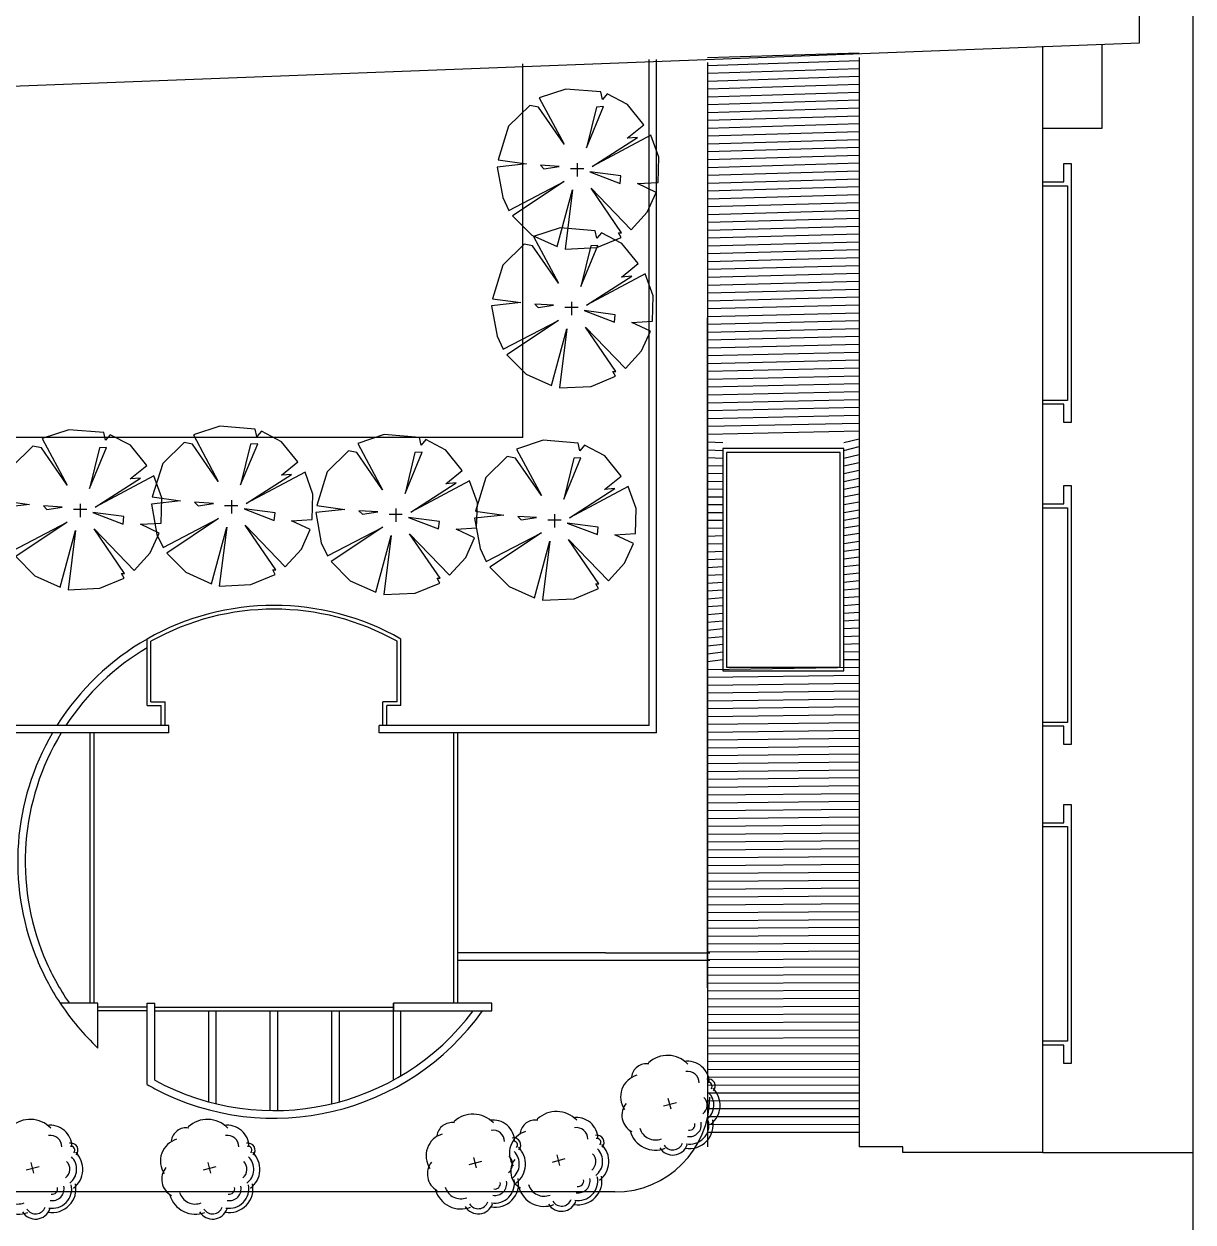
# Model space of a CAD drawing. Extents: x 225694 to 1397201, y -46174 to 794826.
# Drawn here: x 672849 to 709881, y 550020 to 587966 of the extents above; entities that cross this region are included whole.
import ezdxf

# ---------------------------------------------------------------- set-up
doc = ezdxf.new("R2010")
doc.units = 0
doc.header["$LTSCALE"] = 0.5
doc.header["$MEASUREMENT"] = 0
for name, color, linetype in [('08-树', 73, 'Continuous'), ('DL', 2, 'Continuous'), ('VIS', 9, 'Continuous'), ('WIN', 4, 'Continuous'), ('树', 124, 'Continuous'), ('路', 40, 'Continuous')]:
    doc.layers.add(name, color=color, linetype=linetype)

# ---------------------------------------------------------------- blocks, each defined once
blk = doc.blocks.new('桂花')
at = {"layer": '08-树', "linetype": 'ByBlock'}
for p, q in [((0, 0), (-316.362299966815, -0.4076127760126838)), ((-149.0060604214668, -186.9465072154999), (-149.4984583139449, 195.220464288439))]:
    blk.add_line(p, q, dxfattribs=at)
for centre, radius, start, end in [((-367.0611119180976, 1209.757897574455), 204.1216179958235, 31.93740315200973, 177.2864607733007), ((79.2008694246324, 732.2240327842519), 688.1709901834264, 22.68420261794451, 120.5813927694716), ((-611.6496882542997, 656.495807589592), 625.5605066664695, 75.25333079559199, 173.8892588949253), ((-367.0611119180976, 1209.757897574455), 110.3875219606684, 31.93740315200973, 177.2864607733007), ((79.2008694246324, 732.2240327842519), 509.2916722787301, 22.68420261794451, 120.5813927694716), ((79.2008694246324, 732.2240327842519), 313.8299231961281, 22.68420261794451, 120.5813927694716), ((573.7624242335587, 394.7177301831543), 687.4305518152618, 335.0514488567374, 87.04817699742848), ((-742.7348157048255, 92.94799705222249), 815.1242344299916, 118.8409377158755, 207.9924865237155), ((-611.6496882542997, 656.495807589592), 331.7840401786329, 75.25333079559199, 173.8892588949253), ((573.7624242335587, 394.7177301831543), 343.5165014671117, 335.0514488567374, 87.04817699742848), ((573.7624242335587, 394.7177301831543), 565.1816414891315, 335.0514488567374, 87.04817699742848), ((573.7624242335587, 394.7177301831543), 158.0310236588289, 335.0514488567374, 87.04817699742848), ((867.6290211126179, -183.1415743030593), 294.1189658487376, 286.7742034984123, 55.27854393165255), ((867.6290211126179, -183.1415743030593), 443.4853105958114, 286.7742034984123, 55.27854393165255), ((-1030.568343235558, -464.908974225822), 436.8215813354649, 155.3762929480579, 247.6371806816713), ((286.6005515188008, -545.2127997882708), 475.2316819009972, 271.8980861382924, 6.290952122889609), ((286.6005515188008, -545.2127997882708), 769.0616111123394, 271.8980861382924, 6.290952122889609), ((-551.8929319918243, -692.0422300122664), 651.9717283413304, 181.4393796203018, 289.2261733863383), ((-59.40016065091186, -897.4099740229576), 542.5514063120647, 216.0983444395884, 316.3438707774124)]:
    blk.add_arc(centre, radius, start, end, dxfattribs=at)
blk = doc.blocks.new('GUIHUA')
at = {"layer": '树', "linetype": 'ByBlock', "xscale": 1.0944, "yscale": 1.0944, "zscale": 1.0944}
blk.add_blockref('桂花', (169.1119032138959, -7.853035176754929), dxfattribs=at)
blk = doc.blocks.new('棕榈')
at = {"layer": '树', "color": 64, "linetype": 'Continuous'}
for p, q in [((-172.0380634261528, 1067.073194705816), (-553.1685424011375, 939.9776280907172)), ((336.1359085405129, 1024.708005834123), (-172.0380634261528, 1067.073194705816)), ((-553.1685424011375, 939.9776280907172), (-195.8587183620839, 270.0780790570716)), ((359.956563476444, 916.1472093504053), (336.1359085405129, 1024.708005834123)), ((426.1250494096166, 995.5819384848219), (359.956563476444, 916.1472093504053)), ((717.2663875154976, 842.0081288249276), (426.1250494096166, 995.5819384848219)), ((-688.1522537047713, 831.4168316070281), (-995.1740284346597, 529.5648608961928)), ((-566.4022395877546, 807.5864128666872), (-688.1522537047713, 831.4168316070281)), ((-195.8587183620839, 270.0780790570716), (-566.4022395877546, 807.5864128666872)), ((127.0434929917392, 219.7694172719275), (373.1902606630902, 812.8820614756478)), ((269.9674226073839, 807.5864128666872), (127.0434929917392, 219.7694172719275)), ((373.1902606630902, 812.8820614756478), (269.9674226073839, 807.5864128666872)), ((952.8261974375346, 550.7474553320353), (717.2663875154976, 842.0081288249276)), ((-995.1740284346597, 529.5648608961928), (-1146.038176362228, 45.01301317618345)), ((714.6196480781655, 357.4562811049182), (952.8261974375346, 550.7474553320353)), ((1056.04903549327, 402.4692942811234), (209.0924155487883, -50.30866178512224)), ((209.0924155487883, -50.30866178512224), (862.8370565684309, 370.6954026273306)), ((862.8370565684309, 370.6954026273306), (714.6196480781655, 357.4562811049182)), ((1169.858831298319, 84.73037774340628), (1056.04903549327, 402.4692942811234)), ((-1146.038176362228, 45.01301317618345), (-738.4403030139802, -10.59129721792124)), ((0, -192.0762816722199), (0, 0)), ((1159.27187354902, -278.0215519704725), (1169.858831298319, 84.73037774340628)), ((-738.4403030139802, -10.59129721792124), (-1159.271873548845, -58.25213469857408)), ((-1159.271873548845, -58.25213469857408), (-1079.869690429099, -495.1431449379088)), ((-537.2881057771738, -31.77389165376371), (-487.0000564679649, -82.08255343890778)), ((-264.6739437325305, -47.66083748065284), (-537.2881057771738, -31.77389165376371)), ((-487.0000564679649, -82.08255343890778), (-264.6739437325305, -47.66083748065284)), ((88.20806569360138, -83.51548518850177), (-103.2228380556771, -83.51548518850177)), ((177.3315423009481, -127.0955666150694), (611.3968100224592, -293.9084977973835)), ((624.6305072091054, -185.3477013136653), (177.3315423009481, -127.0955666150694)), ((-989.8805495599954, -683.1386705560653), (-193.2119789247372, -267.4302547525731)), ((-193.2119789247372, -267.4302547525731), (-936.9457608134398, -762.5733996904819)), ((611.3968100224592, -293.9084977973835), (624.6305072091054, -185.3477013136653)), ((862.8370565684309, -296.5563221018529), (1159.27187354902, -278.0215519704725)), ((1130.15773973841, -423.6518887169223), (862.8370565684309, -296.5563221018529)), ((-1079.869690429099, -495.1431449379088), (-989.8805495599954, -683.1386705560653)), ((-293.7880775431404, -1204.760058538799), (-73.24303998325195, -388.0152802034281)), ((-73.24303998325195, -388.0152802034281), (-179.9782817381201, -1239.181774497061)), ((632.5707255210582, -1003.525411398252), (193.2119789248682, -362.7519297138497)), ((193.2119789248682, -362.7519297138497), (770.2011762620386, -961.1602225265597)), ((1003.114246746743, -706.969089296399), (1130.15773973841, -423.6518887169223)), ((-936.9457608134398, -762.5733996904819), (-661.6848593314935, -1040.594951660983)), ((770.2011762620386, -961.1602225265597), (1003.114246746743, -706.969089296399)), ((627.277246646423, -1072.368843314747), (590.2228945238166, -1003.525411398252)), ((590.2228945238166, -1003.525411398252), (632.5707255210582, -1003.525411398252)), ((-661.6848593314935, -1040.594951660983), (-293.7880775431404, -1204.760058538799)), ((275.2609014820046, -1217.999180061219), (627.277246646423, -1072.368843314747)), ((-179.9782817381201, -1239.181774497061), (275.2609014820046, -1217.999180061219))]:
    blk.add_line(p, q, dxfattribs=at)

msp = doc.modelspace()

# ---------------------------------------------------------------- hatches: boundary and pattern name
at = {"layer": 'VIS'}
h = msp.add_hatch(dxfattribs=at)
h.set_pattern_fill('ANSI31,_O', scale=2000, angle=315)
h.set_pattern_definition([(0, (-665880566.2742538, -3093068938.035752), (6.938893903907228e-14, 250), [])])
h.paths.add_polyline_path([(699302.8794847967, 587120.2621798841), (694502.8795324804, 586966.4404135076), (694502.8795324804, 552621.6097216932), (699302.8794847967, 552621.6097216932)])
h.paths.add_polyline_path([(698822.8795849325, 574732.6832156507), (698822.8795849325, 567692.6832537977), (694982.8795515539, 567692.6832537977), (694982.8795515539, 574732.6832156507)], flags=16)
h.paths.add_polyline_path([(698702.8795801641, 574612.683270487), (698702.8795801641, 567812.6831989614), (695102.8795563222, 567812.6831989614), (695102.8795563222, 574612.683270487)], flags=0)

# ---------------------------------------------------------------- linework, layer by layer
at = {"layer": 'DL', "color": 7, "linetype": 'Continuous'}
for p, q in [((688649.4516602654, 574868.4042372564), (688649.4516602654, 586700.9726044562)), ((688649.4516602654, 574868.4042372564), (672069.4517225896, 574868.4042372564)), ((705122.879606037, 552224.0142478594), (709880.7396602737, 552224.8702052833))]:
    msp.add_line(p, q, dxfattribs=at)
at = {"layer": 'VIS', "color": 7}
msp.add_line((694502.8795323508, 557434.612093016), (694502.8795323508, 578661.4500912721), dxfattribs=at)
at = {"layer": 'WIN', "color": 7}
for p, q in [((705122.879606037, 552224.0142478594), (705122.879606037, 587259.1750832297)), ((706989.451728103, 587317.4380723725), (706989.451728103, 584652.8595176863)), ((692649.4517338399, 565750.4393492648), (692649.4517338399, 586836.5126974783)), ((692889.4516986732, 565510.4393844316), (692889.4516986732, 586844.6451017185)), ((694502.8795323508, 586748.844888153), (694502.8795323508, 552404.0142214843)), ((699302.8795275079, 586902.6666647741), (699302.8795275079, 552404.0142214843)), ((706989.451728103, 584652.8595176863), (705122.879606037, 584652.8595176863)), ((676749.45173533, 566381.2654564911), (676749.45173533, 568485.5084872628)), ((684789.4517213975, 566381.2654564911), (684789.4517213975, 568485.5084872628)), ((676869.4517177467, 566501.2654389078), (676869.4517177467, 568415.4232621016)), ((684669.4517389808, 566501.2654389078), (684669.4517389808, 568415.4232621016)), ((676749.45173533, 566381.2654564911), (677199.4516693924, 566381.2654564911)), ((676869.4517177467, 566501.2654389078), (677319.451651809, 566501.2654389078)), ((677199.4516693924, 565750.4393492648), (677199.4516693924, 566381.2654564911)), ((677319.451651809, 565750.4393492648), (677319.451651809, 566501.2654389078)), ((684219.4516885031, 565750.4393492648), (684219.4516885031, 566501.2654389078)), ((684669.4517389808, 566501.2654389078), (684219.4516885031, 566501.2654389078)), ((684789.4517213975, 566381.2654564911), (684339.4516709198, 566381.2654564911)), ((684339.4516709198, 565750.4393492648), (684339.4516709198, 566381.2654564911)), ((677439.451750641, 565750.4393492648), (672069.4517225896, 565750.4393492648)), ((677439.451750641, 565510.4393844316), (672069.4517225896, 565510.4393844316)), ((674949.45176625, 556950.4393387409), (674949.45176625, 565510.4393844316)), ((675069.4517486666, 556950.4393387409), (675069.4517486666, 565510.4393844316)), ((677439.451750641, 565510.4393844316), (677439.451750641, 565750.4393492648)), ((692649.4517338399, 565750.4393492648), (684099.4517060865, 565750.4393492648)), ((684099.4517060865, 565510.4393844316), (684099.4517060865, 565750.4393492648)), ((692889.4516986732, 565510.4393844316), (684099.4517060865, 565510.4393844316)), ((686469.4517080609, 556950.4393387409), (686469.4517080609, 565510.4393844316)), ((686589.4516904776, 556950.4393387409), (686589.4516904776, 565510.4393844316)), ((691269.451703218, 558550.4393565292), (686589.4516904776, 558550.4393565292)), ((686589.4516904776, 558310.4393334882), (691269.451703218, 558310.4393334882)), ((691269.451703218, 558550.4393565292), (694569.4516853367, 558550.4393565292)), ((691269.451703218, 558310.4393334882), (694569.4516853367, 558310.4393334882)), ((675189.4517310832, 556950.4393387409), (673997.1552251775, 556950.4393387409)), ((675189.4517310832, 555531.4564152444), (675189.4517310832, 556950.4393387409)), ((676749.45173533, 556830.4393563243), (675189.4517310832, 556830.4393563243)), ((676749.45173533, 556710.4393739076), (675189.4517310832, 556710.4393739076)), ((676749.45173533, 556950.4393387409), (676989.4517001633, 556950.4393387409)), ((676749.45173533, 554375.3702549087), (676749.45173533, 556950.4393387409)), ((676989.4517001633, 554516.2510715248), (676989.4517001633, 556950.4393387409)), ((676989.4517001633, 556830.4393563243), (684549.4517565642, 556830.4393563243)), ((676989.4517001633, 556710.4393739076), (684549.4517565642, 556710.4393739076)), ((678700.2949950222, 553826.953971927), (678700.2949950222, 556710.4393739076)), ((678940.2949598555, 553765.676788223), (678940.2949598555, 556710.4393739076)), ((680649.4517459471, 553551.3530957336), (680649.4517459471, 556710.4393739076)), ((680889.4517107804, 553551.3530957336), (680889.4517107804, 556710.4393739076)), ((682600.2950056393, 553766.0794688212), (682600.2950056393, 556710.4393739076)), ((682840.2949704726, 553827.4131139563), (682840.2949704726, 556710.4393739076)), ((684549.4517565642, 554516.2510715248), (684549.4517565642, 556950.4393387409)), ((684789.4517213975, 554652.9767342666), (684789.4517213975, 556710.4393739076)), ((700682.8795581298, 552404.0142214843), (699302.8795275079, 552404.0142214843)), ((700682.8795581298, 552224.0142478594), (700682.8795581298, 552404.0142214843)), ((705122.879606037, 552224.0142478594), (700682.8795581298, 552224.0142478594))]:
    msp.add_line(p, q, dxfattribs=at)
for points in [[(708189.4516902346, 600192.8594929713), (660352.1570457013, 600192.8594929713), (660352.1570457013, 585532.6070410747), (708189.4516902346, 587363.0859477061), (708189.4516902346, 600192.8594929713)], [(705122.8795372488, 582964.0142261246), (705782.8796230794, 582964.0142261246), (705782.8796230794, 583544.01426904), (706022.8795134069, 583544.01426904), (706022.8795134069, 575344.0142809609), (705782.8796230794, 575344.0142809609), (705782.8796230794, 575924.0142642716), (705122.8795372488, 575924.0142642716)], [(705122.8795372488, 582844.0142809609), (705902.8795086385, 582844.0142809609), (705902.8795086385, 576044.0142094353), (705122.8795372488, 576044.0142094353)], [(705122.8795372488, 572764.0142380456), (705782.8796230794, 572764.0142380456), (705782.8796230794, 573344.0142213563), (706022.8795134069, 573344.0142213563), (706022.8795134069, 565144.0142332772), (705782.8796230794, 565144.0142332772), (705782.8796230794, 565724.0142165879), (705122.8795372488, 565724.0142165879)], [(705122.8795372488, 572644.0142332772), (705902.8795086385, 572644.0142332772), (705902.8795086385, 565844.0142213563), (705122.8795372488, 565844.0142213563)], [(705122.8795372488, 562664.0142142037), (705782.8796230794, 562664.0142142037), (705782.8796230794, 563244.014257119), (706022.8795134069, 563244.014257119), (706022.8795134069, 555044.0142094353), (705782.8796230794, 555044.0142094353), (705782.8796230794, 555624.014192746), (705122.8795372488, 555624.014192746)], [(705122.8795372488, 562544.0142094353), (705902.8795086385, 562544.0142094353), (705902.8795086385, 555744.014257119), (705122.8795372488, 555744.014257119)], [(684549.4517045397, 556710.4393784921), (687669.4517093081, 556710.4393784921), (687669.4517093081, 556950.4393880288), (684549.4517045397, 556950.4393880288), (684549.4517045397, 556710.4393784921), (684549.4517045397, 556710.4393784921)]]:
    msp.add_lwpolyline(points, dxfattribs=at)
for points in [[(698822.8795849325, 574515.0876781167), (694982.8795515539, 574515.0876781167), (694982.8795515539, 567475.0877162637), (698822.8795849325, 567475.0877162637)], [(698702.8795801641, 574395.087732953), (695102.8795563222, 574395.087732953), (695102.8795563222, 567595.0876614274), (698702.8795801641, 567595.0876614274)]]:
    msp.add_lwpolyline(points, close=True, dxfattribs=at)
for radius, start, end in [(8119.99999999907, 60.32537704763295, 119.6746229522497), (7999.99999999907, 60.8236041448622, 119.176395854959), (8120.000000000001, 119.6746229522497, 147.8579800421387), (7880, 120.6739738521926, 146.7547874490257), (8120.000000000001, 149.8369114174488, 201.6822025257994), (7880, 148.8174485392007, 202.3777095114911), (8120.000000000001, 201.6822025257994, 213.48537662294), (7880, 202.3777095114911, 214.6476367198297), (8120.000000003946, 213.4853766229329, 226.591750370553), (7880, 241.3344879450353, 323.2027781845829), (8120.000000000001, 242.2562978415107, 324.4593230339818), (8119.999999999973, 240.3253770476329, 242.2562978415107)]:
    msp.add_arc((680769.4517283638, 561430.4393419819), radius, start, end, dxfattribs=at)
at = {"layer": '路', "color": 7, "linetype": 'Continuous'}
for p, q in [((709880.7396602737, 511547.7313497267), (709880.7396602737, 610855.1687270374)), ((691569.4516853368, 550972.1996547215), (670578.282320165, 550972.1996547214))]:
    msp.add_line(p, q, dxfattribs=at)
at = {"layer": '路', "color": 7}
msp.add_arc((691569.4516853368, 553972.1996547215), 3000, 270, 0, dxfattribs=at)

# ---------------------------------------------------------------- block references
at = {"layer": '树', "color": 7, "xscale": 2.197147679980844, "yscale": 2.197147679980844, "zscale": 2.19714768}
for p in [(690386.8270090265, 583560.4836362865), (690207.2561268049, 579164.7363624916), (674645.0286551364, 572770.217786544), (679433.0126391483, 572885.0973999271), (684640.5619264833, 572615.9685317901), (689668.5434801407, 572436.5499789118)]:
    msp.add_blockref('棕榈', p, dxfattribs=at)
at = {"layer": '树', "color": 7, "rotation": 284.9686464037668}
for p in [(693313.4356799491, 553761.7458753602), (687150.3538128778, 551898.3667029191), (689789.9793472651, 551980.7845100935), (673127.3423743092, 551733.5310885708), (678736.5482091543, 551733.5310885708)]:
    msp.add_blockref('GUIHUA', p, dxfattribs=at)

doc.saveas('drawing.dxf')
